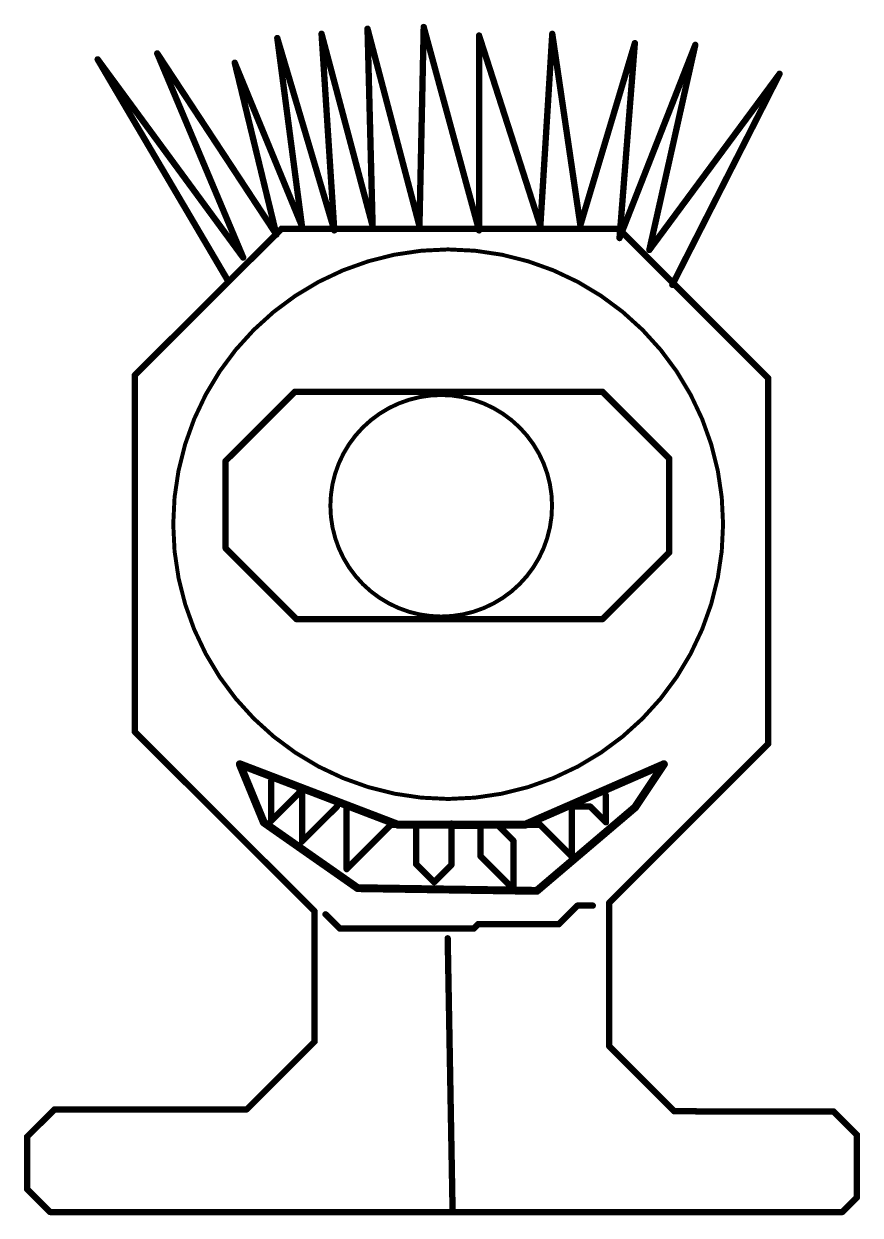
# Model space of a CAD drawing. Header units: millimetres. Extents: x 68 to 210, y 61 to 114.
# Drawn here: x 116.16 to 142.97, y 61.03 to 99.24 of the extents above; entities that cross this region are included whole.
import ezdxf

# ---------------------------------------------------------------- set-up
doc = ezdxf.new("R2010")
doc.units = ezdxf.units.MM
doc.layers.add('TopLayer', color=1, linetype='Continuous')
doc.layers.add('TopOverlay', color=2, linetype='Continuous')

msp = doc.modelspace()

# ---------------------------------------------------------------- linework, layer by layer
at = {"layer": 'TopLayer'}
for points, const_width in [([(125.70065792, 98.92273331999999), (127.33845246, 92.75371086)], 0.2032), ([(125.70065792, 98.92273331999999), (126.11010592, 92.61722904)], 0.2032), ([(127.17467326, 99.08651252), (128.83976264, 92.75371086)], 0.2032), ([(127.17467326, 99.08651252), (127.33845246, 92.75371086)], 0.2032), ([(128.83976264, 92.75371086), (128.97624446, 99.14110473999999)], 0.2032), ([(128.97624446, 99.14110473999999), (130.75052082, 92.61722904)], 0.2032), ([(132.71587376, 92.75371086), (133.09802692, 98.92273331999999)], 0.2032), ([(133.09802692, 98.92273331999999), (133.99881252, 92.78100823999999)], 0.2032), ([(124.28123734, 98.78625149999999), (126.11010592, 92.61722904)], 0.2032), ([(124.28123734, 98.78625149999999), (125.0728385, 92.75371086)], 0.2032), ([(130.75052082, 98.86814109999999), (132.71587376, 92.75371086)], 0.2032), ([(130.75052082, 92.61722904), (130.75052082, 98.86814109999999)], 0.2032), ([(133.99881252, 92.78100823999999), (135.7457915, 98.6224723)], 0.2032), ([(135.2544539, 92.37156024), (135.7457915, 98.6224723)], 0.2032), ([(135.2544539, 92.37156024), (137.68384706, 98.56787754)], 0.2032), ([(136.20983426, 91.98940707999999), (137.68384706, 98.56787754)], 0.2032), ([(120.43242106, 98.29491136), (124.25393996, 92.48074468)], 0.2032), ([(120.43242106, 98.29491136), (123.18937516, 91.74373827999999)], 0.2032), ([(118.52166288, 98.10383732), (123.18937516, 91.74373827999999)], 0.2032), ([(118.52166288, 98.10383732), (122.69803756, 91.00673187999999)], 0.2032), ([(122.91640898, 97.99465033999999), (125.0728385, 92.75371086)], 0.2032), ([(122.91640898, 97.99465033999999), (124.25393996, 92.48074468)], 0.2032), ([(136.20983426, 91.98940707999999), (140.3862064, 97.63979456)], 0.2032), ([(136.94684066, 90.87024751999999), (140.3862064, 97.63979456)], 0.2032), ([(123.08022628, 75.49227472), (128.15081812, 73.55167915999999)], 0.254), ([(123.08022628, 75.49227472), (123.84921128, 73.62472955999999)], 0.254), ([(132.2287551, 73.55167915999999), (136.67705202, 75.49389524)], 0.254), ([(135.75473484, 74.11040804), (136.67705202, 75.49389524)], 0.254), ([(124.0839403, 73.67445767999999), (124.0839403, 74.95495804)], 0.2032), ([(124.0839403, 73.67445767999999), (124.98992528, 74.58044266)], 0.2032), ([(124.98992528, 74.75996477999999), (125.07482224, 74.67506782)], 0.2032), ([(124.98992528, 74.58044266), (124.98992528, 74.75996477999999)], 0.2032), ([(125.07482224, 73.01463426), (125.07482224, 74.67506782)], 0.2032), ([(134.81752564, 73.62901199999999), (134.81752564, 74.48697573999999)], 0.2032), ([(125.07482224, 73.01463426), (126.19548294, 74.13529496)], 0.2032), ([(126.50485748, 72.12775515999999), (126.50485748, 74.14857662)], 0.2032), ([(132.60182268, 71.43042356), (135.75473484, 74.11040804)], 0.254), ([(133.72556948, 74.13598838), (133.72557202, 74.13599092)], 0.2032), ([(133.72556948, 72.53705837999999), (133.72556948, 74.13598838)], 0.2032), ([(133.72557202, 74.13599092), (134.31054672, 74.13599092)], 0.2032), ([(134.31054672, 74.13599092), (134.81752564, 73.62901199999999)], 0.2032), ([(123.84921128, 73.62472955999999), (126.85965484, 71.51742618)], 0.254), ([(126.50485748, 72.12775515999999), (127.928116, 73.55101368)], 0.2032), ([(127.928116, 73.55101368), (128.73377352, 73.55101368)], 0.2032), ([(128.15081812, 73.55167915999999), (132.2287551, 73.55167915999999)], 0.254), ([(128.73377352, 72.28732558), (128.73377352, 73.55101368)], 0.2032), ([(129.8647263, 72.2640668), (129.8647263, 73.59001284)], 0.2032), ([(129.8647263, 73.59001284), (129.93772082, 73.51701831999999)], 0.2032), ([(129.93772082, 73.51701831999999), (130.76669046, 73.51701831999999)], 0.2032), ([(130.76669046, 73.51701831999999), (130.80068836, 73.55101622)], 0.2032), ([(130.80068836, 72.53705837999999), (130.80068836, 73.55101622)], 0.2032), ([(131.33771548, 73.55101622), (132.71161164, 73.55101622)], 0.2032), ([(131.33771548, 73.55101622), (131.8536479, 73.0350838)], 0.2032), ([(132.71161164, 73.55101622), (133.72556948, 72.53705837999999)], 0.2032), ([(131.8536479, 71.48409884), (131.8536479, 73.0350838)], 0.2032), ([(130.80068836, 72.53705837999999), (131.8536479, 71.48409884)], 0.2032), ([(128.73377352, 72.28732558), (129.3108793, 71.71021979999999)], 0.2032), ([(129.3108793, 71.71021979999999), (129.8647263, 72.2640668)], 0.2032), ([(126.85965484, 71.51742618), (132.60182268, 71.43042356)], 0.254)]:
    msp.add_lwpolyline(points, dxfattribs=dict(at, const_width=const_width))
for points, const_width in [([(125.64985792, 98.92273331999999, 1), (125.75145792, 98.92273331999999, 1)], 0.1016), ([(125.64985792, 98.92273331999999, 1), (125.75145792, 98.92273331999999, 1)], 0.1016), ([(127.12387326, 99.08651252, 1), (127.22547326, 99.08651252, 1)], 0.1016), ([(127.12387326, 99.08651252, 1), (127.22547326, 99.08651252, 1)], 0.1016), ([(128.92544446, 99.14110473999999, 1), (129.02704446, 99.14110473999999, 1)], 0.1016), ([(128.92544446, 99.14110473999999, 1), (129.02704446, 99.14110473999999, 1)], 0.1016), ([(133.04722692, 98.92273331999999, 1), (133.14882692, 98.92273331999999, 1)], 0.1016), ([(133.04722692, 98.92273331999999, 1), (133.14882692, 98.92273331999999, 1)], 0.1016), ([(124.23043734, 98.78625149999999, 1), (124.33203734, 98.78625149999999, 1)], 0.1016), ([(124.23043734, 98.78625149999999, 1), (124.33203734, 98.78625149999999, 1)], 0.1016), ([(130.69972082, 98.86814109999999, 1), (130.80132082, 98.86814109999999, 1)], 0.1016), ([(130.69972082, 98.86814109999999, 1), (130.80132082, 98.86814109999999, 1)], 0.1016), ([(135.6949915, 98.6224723, 1), (135.7965915, 98.6224723, 1)], 0.1016), ([(135.6949915, 98.6224723, 1), (135.7965915, 98.6224723, 1)], 0.1016), ([(137.63304706, 98.56787754, 1), (137.73464706, 98.56787754, 1)], 0.1016), ([(137.63304706, 98.56787754, 1), (137.73464706, 98.56787754, 1)], 0.1016), ([(120.38162106, 98.29491136, 1), (120.48322106, 98.29491136, 1)], 0.1016), ([(120.38162106, 98.29491136, 1), (120.48322106, 98.29491136, 1)], 0.1016), ([(118.47086288, 98.10383732, 1), (118.57246288, 98.10383732, 1)], 0.1016), ([(118.47086288, 98.10383732, 1), (118.57246288, 98.10383732, 1)], 0.1016), ([(122.86560898, 97.99465033999999, 1), (122.96720898, 97.99465033999999, 1)], 0.1016), ([(122.86560898, 97.99465033999999, 1), (122.96720898, 97.99465033999999, 1)], 0.1016), ([(140.3354064, 97.63979456, 1), (140.4370064, 97.63979456, 1)], 0.1016), ([(140.3354064, 97.63979456, 1), (140.4370064, 97.63979456, 1)], 0.1016), ([(133.94801252, 92.78100823999999, 1), (134.04961252, 92.78100823999999, 1)], 0.1016), ([(133.94801252, 92.78100823999999, 1), (134.04961252, 92.78100823999999, 1)], 0.1016), ([(124.20313996, 92.48074468, 1), (124.30473996, 92.48074468, 1)], 0.1016), ([(124.20313996, 92.48074468, 1), (124.30473996, 92.48074468, 1)], 0.1016), ([(125.0220385, 92.75371086, 1), (125.1236385, 92.75371086, 1)], 0.1016), ([(125.0220385, 92.75371086, 1), (125.1236385, 92.75371086, 1)], 0.1016), ([(126.05930592, 92.61722904, 1), (126.16090592, 92.61722904, 1)], 0.1016), ([(126.05930592, 92.61722904, 1), (126.16090592, 92.61722904, 1)], 0.1016), ([(127.28765246, 92.75371086, 1), (127.38925246, 92.75371086, 1)], 0.1016), ([(127.28765246, 92.75371086, 1), (127.38925246, 92.75371086, 1)], 0.1016), ([(128.78896264, 92.75371086, 1), (128.89056264, 92.75371086, 1)], 0.1016), ([(128.78896264, 92.75371086, 1), (128.89056264, 92.75371086, 1)], 0.1016), ([(130.69972082, 92.61722904, 1), (130.80132082, 92.61722904, 1)], 0.1016), ([(130.69972082, 92.61722904, 1), (130.80132082, 92.61722904, 1)], 0.1016), ([(132.66507376, 92.75371086, 1), (132.76667376, 92.75371086, 1)], 0.1016), ([(132.66507376, 92.75371086, 1), (132.76667376, 92.75371086, 1)], 0.1016), ([(135.2036539, 92.37156024, 1), (135.3052539, 92.37156024, 1)], 0.1016), ([(135.2036539, 92.37156024, 1), (135.3052539, 92.37156024, 1)], 0.1016), ([(123.13857516, 91.74373827999999, 1), (123.24017516, 91.74373827999999, 1)], 0.1016), ([(123.13857516, 91.74373827999999, 1), (123.24017516, 91.74373827999999, 1)], 0.1016), ([(136.15903426, 91.98940707999999, 1), (136.26063426, 91.98940707999999, 1)], 0.1016), ([(136.15903426, 91.98940707999999, 1), (136.26063426, 91.98940707999999, 1)], 0.1016), ([(122.64723756, 91.00673187999999, 1), (122.74883756, 91.00673187999999, 1)], 0.1016), ([(136.89604066, 90.87024751999999, 1), (136.99764066, 90.87024751999999, 1)], 0.1016), ([(123.01672628, 75.49227472, 1), (123.14372628, 75.49227472, 1)], 0.127), ([(123.01672628, 75.49227472, 1), (123.14372628, 75.49227472, 1)], 0.127), ([(136.61355202, 75.49389524, 1), (136.74055202, 75.49389524, 1)], 0.127), ([(136.61355202, 75.49389524, 1), (136.74055202, 75.49389524, 1)], 0.127), ([(124.0331403, 74.95495804, 1), (124.1347403, 74.95495804, 1)], 0.1016), ([(124.93912528, 74.75996477999999, 1), (125.04072528, 74.75996477999999, 1)], 0.1016), ([(124.93912528, 74.75996477999999, 1), (125.04072528, 74.75996477999999, 1)], 0.1016), ([(124.93912528, 74.58044266, 1), (125.04072528, 74.58044266, 1)], 0.1016), ([(124.93912528, 74.58044266, 1), (125.04072528, 74.58044266, 1)], 0.1016), ([(125.02402224, 74.67506782, 1), (125.12562224, 74.67506782, 1)], 0.1016), ([(125.02402224, 74.67506782, 1), (125.12562224, 74.67506782, 1)], 0.1016), ([(134.76672564, 74.48697573999999, 1), (134.86832564, 74.48697573999999, 1)], 0.1016), ([(126.14468294, 74.13529496, 1), (126.24628294, 74.13529496, 1)], 0.1016), ([(126.45405748, 74.14857662, 1), (126.55565748, 74.14857662, 1)], 0.1016), ([(133.67476948, 74.13598838, 1), (133.77636948, 74.13598838, 1)], 0.1016), ([(133.67476948, 74.13598838, 1), (133.77636948, 74.13598838, 1)], 0.1016), ([(133.67477202, 74.13599092, 1), (133.77637202, 74.13599092, 1)], 0.1016), ([(133.67477202, 74.13599092, 1), (133.77637202, 74.13599092, 1)], 0.1016), ([(134.25974672, 74.13599092, 1), (134.36134672, 74.13599092, 1)], 0.1016), ([(134.25974672, 74.13599092, 1), (134.36134672, 74.13599092, 1)], 0.1016), ([(135.69123484, 74.11040804, 1), (135.81823484, 74.11040804, 1)], 0.127), ([(135.69123484, 74.11040804, 1), (135.81823484, 74.11040804, 1)], 0.127), ([(124.0331403, 73.67445767999999, 1), (124.1347403, 73.67445767999999, 1)], 0.1016), ([(124.0331403, 73.67445767999999, 1), (124.1347403, 73.67445767999999, 1)], 0.1016), ([(123.78571128, 73.62472955999999, 1), (123.91271128, 73.62472955999999, 1)], 0.127), ([(123.78571128, 73.62472955999999, 1), (123.91271128, 73.62472955999999, 1)], 0.127), ([(127.877316, 73.55101368, 1), (127.978916, 73.55101368, 1)], 0.1016), ([(127.877316, 73.55101368, 1), (127.978916, 73.55101368, 1)], 0.1016), ([(128.08731812, 73.55167915999999, 1), (128.21431812, 73.55167915999999, 1)], 0.127), ([(128.08731812, 73.55167915999999, 1), (128.21431812, 73.55167915999999, 1)], 0.127), ([(128.68297352, 73.55101368, 1), (128.78457352, 73.55101368, 1)], 0.1016), ([(128.68297352, 73.55101368, 1), (128.78457352, 73.55101368, 1)], 0.1016), ([(129.8139263, 73.59001284, 1), (129.9155263, 73.59001284, 1)], 0.1016), ([(129.8139263, 73.59001284, 1), (129.9155263, 73.59001284, 1)], 0.1016), ([(129.88692082, 73.51701831999999, 1), (129.98852082, 73.51701831999999, 1)], 0.1016), ([(129.88692082, 73.51701831999999, 1), (129.98852082, 73.51701831999999, 1)], 0.1016), ([(130.71589046, 73.51701831999999, 1), (130.81749046, 73.51701831999999, 1)], 0.1016), ([(130.71589046, 73.51701831999999, 1), (130.81749046, 73.51701831999999, 1)], 0.1016), ([(130.74988836, 73.55101622, 1), (130.85148836, 73.55101622, 1)], 0.1016), ([(130.74988836, 73.55101622, 1), (130.85148836, 73.55101622, 1)], 0.1016), ([(131.28691548, 73.55101622, 1), (131.38851548, 73.55101622, 1)], 0.1016), ([(131.28691548, 73.55101622, 1), (131.38851548, 73.55101622, 1)], 0.1016), ([(132.1652551, 73.55167915999999, 1), (132.2922551, 73.55167915999999, 1)], 0.127), ([(132.1652551, 73.55167915999999, 1), (132.2922551, 73.55167915999999, 1)], 0.127), ([(132.66081164, 73.55101622, 1), (132.76241164, 73.55101622, 1)], 0.1016), ([(132.66081164, 73.55101622, 1), (132.76241164, 73.55101622, 1)], 0.1016), ([(134.76672564, 73.62901199999999, 1), (134.86832564, 73.62901199999999, 1)], 0.1016), ([(134.76672564, 73.62901199999999, 1), (134.86832564, 73.62901199999999, 1)], 0.1016), ([(125.02402224, 73.01463426, 1), (125.12562224, 73.01463426, 1)], 0.1016), ([(125.02402224, 73.01463426, 1), (125.12562224, 73.01463426, 1)], 0.1016), ([(131.8028479, 73.0350838, 1), (131.9044479, 73.0350838, 1)], 0.1016), ([(131.8028479, 73.0350838, 1), (131.9044479, 73.0350838, 1)], 0.1016), ([(130.74988836, 72.53705837999999, 1), (130.85148836, 72.53705837999999, 1)], 0.1016), ([(130.74988836, 72.53705837999999, 1), (130.85148836, 72.53705837999999, 1)], 0.1016), ([(133.67476948, 72.53705837999999, 1), (133.77636948, 72.53705837999999, 1)], 0.1016), ([(133.67476948, 72.53705837999999, 1), (133.77636948, 72.53705837999999, 1)], 0.1016), ([(126.45405748, 72.12775515999999, 1), (126.55565748, 72.12775515999999, 1)], 0.1016), ([(126.45405748, 72.12775515999999, 1), (126.55565748, 72.12775515999999, 1)], 0.1016), ([(128.68297352, 72.28732558, 1), (128.78457352, 72.28732558, 1)], 0.1016), ([(128.68297352, 72.28732558, 1), (128.78457352, 72.28732558, 1)], 0.1016), ([(129.8139263, 72.2640668, 1), (129.9155263, 72.2640668, 1)], 0.1016), ([(129.8139263, 72.2640668, 1), (129.9155263, 72.2640668, 1)], 0.1016), ([(126.79615484, 71.51742618, 1), (126.92315484, 71.51742618, 1)], 0.127), ([(126.79615484, 71.51742618, 1), (126.92315484, 71.51742618, 1)], 0.127), ([(129.2600793, 71.71021979999999, 1), (129.3616793, 71.71021979999999, 1)], 0.1016), ([(129.2600793, 71.71021979999999, 1), (129.3616793, 71.71021979999999, 1)], 0.1016), ([(131.8028479, 71.48409884, 1), (131.9044479, 71.48409884, 1)], 0.1016), ([(131.8028479, 71.48409884, 1), (131.9044479, 71.48409884, 1)], 0.1016), ([(132.53832268, 71.43042356, 1), (132.66532268, 71.43042356, 1)], 0.127), ([(132.53832268, 71.43042356, 1), (132.66532268, 71.43042356, 1)], 0.127)]:
    msp.add_lwpolyline(points, format="xyb", close=True, dxfattribs=dict(at, const_width=const_width))
at = {"layer": 'TopOverlay', "const_width": 0.2032}
for points in [[(119.71050988, 87.96460689999999), (124.41772424, 92.67182126)], [(124.41772424, 92.67182126), (135.22715652, 92.67182126)], [(135.22715652, 92.67182126), (140.02201866, 87.87695912)], [(119.71050988, 76.53970722), (119.71050988, 87.96460689999999)], [(140.02201866, 76.15046238), (140.02201866, 87.87695912)], [(122.62575678, 85.22323824), (124.84346634, 87.44094779999999)], [(124.84346634, 87.44094779999999), (134.70658352, 87.44094779999999)], [(134.70658352, 87.44094779999999), (136.8488119, 85.29872196)], [(122.62575678, 82.41839752), (122.62575678, 85.22323824)], [(136.8488119, 82.2881768), (136.8488119, 85.29872196)], [(122.62575678, 82.41839752), (124.89822366, 80.14593063999999)], [(134.70656574, 80.14593063999999), (136.8488119, 82.2881768)], [(124.89822366, 80.14593063999999), (134.70656574, 80.14593063999999)], [(119.71050988, 76.53970722), (125.478413, 70.7718041)], [(134.92644846, 71.05489218), (140.02201866, 76.15046238)], [(134.92644846, 66.44104568), (134.92644846, 71.05489218)], [(125.478413, 66.59626508), (125.478413, 70.7718041)], [(125.82845548, 70.67796125999999), (126.28308754, 70.2233292)], [(133.31241562, 70.36321715999999), (133.90693564, 70.95773718)], [(133.90693564, 70.95773718), (134.39654096, 70.95773718)], [(126.28308754, 70.2233292), (130.58461818, 70.2233292)], [(130.58461818, 70.2233292), (130.72450614, 70.36321715999999)], [(130.72450614, 70.36321715999999), (133.31241562, 70.36321715999999)], [(129.7452955, 69.90858256), (129.90185348, 61.16454873999999)], [(123.3119962, 64.42984828), (125.478413, 66.59626508)], [(134.92644846, 66.44104568), (137.00690658, 64.36058756)], [(116.25747894, 63.54039615999999), (117.13508196, 64.41799918)], [(117.13508196, 64.41799918), (123.29371836, 64.41799918)], [(137.00690658, 64.36058756), (137.70802024, 64.36058756)], [(137.70802024, 64.36058756), (137.71329328, 64.35531452)], [(137.71329328, 64.35531452), (142.11550952, 64.35531452)], [(142.11550952, 64.35531452), (142.86774322, 63.60308082)], [(116.25747894, 61.86992705999999), (116.25747894, 63.54039615999999)], [(142.86774322, 61.59744348), (142.86774322, 63.60308082)], [(116.25747894, 61.86992705999999), (116.99816326, 61.12924274)], [(142.39954248, 61.12924274), (142.86774322, 61.59744348)], [(116.99816326, 61.12924274), (142.39954248, 61.12924274)]]:
    msp.add_lwpolyline(points, dxfattribs=at)
at = {"layer": 'TopOverlay'}
for points, const_width in [([(124.36692424, 92.67182126, 1), (124.46852424, 92.67182126, 1)], 0.1016), ([(124.36692424, 92.67182126, 1), (124.46852424, 92.67182126, 1)], 0.1016), ([(135.17635652, 92.67182126, 1), (135.27795652, 92.67182126, 1)], 0.1016), ([(135.17635652, 92.67182126, 1), (135.27795652, 92.67182126, 1)], 0.1016), ([(138.57434566, 83.19225424, 1), (120.94586682, 83.19225424, 1)], 0.127), ([(119.65970988, 87.96460689999999, 1), (119.76130988, 87.96460689999999, 1)], 0.1016), ([(119.65970988, 87.96460689999999, 1), (119.76130988, 87.96460689999999, 1)], 0.1016), ([(139.97121866, 87.87695912, 1), (140.07281866, 87.87695912, 1)], 0.1016), ([(139.97121866, 87.87695912, 1), (140.07281866, 87.87695912, 1)], 0.1016), ([(124.79266634, 87.44094779999999, 1), (124.89426634, 87.44094779999999, 1)], 0.1016), ([(124.79266634, 87.44094779999999, 1), (124.89426634, 87.44094779999999, 1)], 0.1016), ([(134.65578352, 87.44094779999999, 1), (134.75738352, 87.44094779999999, 1)], 0.1016), ([(134.65578352, 87.44094779999999, 1), (134.75738352, 87.44094779999999, 1)], 0.1016), ([(133.090412, 83.78336304, 1), (125.98401524, 83.78336304, 1)], 0.127), ([(122.57495678, 85.22323824, 1), (122.67655678, 85.22323824, 1)], 0.1016), ([(122.57495678, 85.22323824, 1), (122.67655678, 85.22323824, 1)], 0.1016), ([(136.7980119, 85.29872196, 1), (136.8996119, 85.29872196, 1)], 0.1016), ([(136.7980119, 85.29872196, 1), (136.8996119, 85.29872196, 1)], 0.1016), ([(125.95226524, 83.78336304, 1), (126.01576524, 83.78336304, 1)], 0.0635), ([(133.058662, 83.78336304, 1), (133.122162, 83.78336304, 1)], 0.0635), ([(120.91411682, 83.19225424, 1), (120.97761682, 83.19225424, 1)], 0.0635), ([(138.54259566, 83.19225424, 1), (138.60609566, 83.19225424, 1)], 0.0635), ([(122.57495678, 82.41839752, 1), (122.67655678, 82.41839752, 1)], 0.1016), ([(122.57495678, 82.41839752, 1), (122.67655678, 82.41839752, 1)], 0.1016), ([(136.7980119, 82.2881768, 1), (136.8996119, 82.2881768, 1)], 0.1016), ([(136.7980119, 82.2881768, 1), (136.8996119, 82.2881768, 1)], 0.1016), ([(124.84742366, 80.14593063999999, 1), (124.94902366, 80.14593063999999, 1)], 0.1016), ([(124.84742366, 80.14593063999999, 1), (124.94902366, 80.14593063999999, 1)], 0.1016), ([(134.65576574, 80.14593063999999, 1), (134.75736574, 80.14593063999999, 1)], 0.1016), ([(134.65576574, 80.14593063999999, 1), (134.75736574, 80.14593063999999, 1)], 0.1016), ([(119.65970988, 76.53970722, 1), (119.76130988, 76.53970722, 1)], 0.1016), ([(119.65970988, 76.53970722, 1), (119.76130988, 76.53970722, 1)], 0.1016), ([(139.97121866, 76.15046238, 1), (140.07281866, 76.15046238, 1)], 0.1016), ([(139.97121866, 76.15046238, 1), (140.07281866, 76.15046238, 1)], 0.1016), ([(134.87564846, 71.05489218, 1), (134.97724846, 71.05489218, 1)], 0.1016), ([(134.87564846, 71.05489218, 1), (134.97724846, 71.05489218, 1)], 0.1016), ([(125.427613, 70.7718041, 1), (125.529213, 70.7718041, 1)], 0.1016), ([(125.427613, 70.7718041, 1), (125.529213, 70.7718041, 1)], 0.1016), ([(125.77765548, 70.67796125999999, 1), (125.87925548, 70.67796125999999, 1)], 0.1016), ([(133.85613564, 70.95773718, 1), (133.95773564, 70.95773718, 1)], 0.1016), ([(133.85613564, 70.95773718, 1), (133.95773564, 70.95773718, 1)], 0.1016), ([(134.34574096, 70.95773718, 1), (134.44734096, 70.95773718, 1)], 0.1016), ([(126.23228754, 70.2233292, 1), (126.33388754, 70.2233292, 1)], 0.1016), ([(126.23228754, 70.2233292, 1), (126.33388754, 70.2233292, 1)], 0.1016), ([(130.53381818, 70.2233292, 1), (130.63541818, 70.2233292, 1)], 0.1016), ([(130.53381818, 70.2233292, 1), (130.63541818, 70.2233292, 1)], 0.1016), ([(130.67370614, 70.36321715999999, 1), (130.77530614, 70.36321715999999, 1)], 0.1016), ([(130.67370614, 70.36321715999999, 1), (130.77530614, 70.36321715999999, 1)], 0.1016), ([(133.26161562, 70.36321715999999, 1), (133.36321562, 70.36321715999999, 1)], 0.1016), ([(133.26161562, 70.36321715999999, 1), (133.36321562, 70.36321715999999, 1)], 0.1016), ([(129.6944955, 69.90858256, 1), (129.7960955, 69.90858256, 1)], 0.1016), ([(125.427613, 66.59626508, 1), (125.529213, 66.59626508, 1)], 0.1016), ([(125.427613, 66.59626508, 1), (125.529213, 66.59626508, 1)], 0.1016), ([(134.87564846, 66.44104568, 1), (134.97724846, 66.44104568, 1)], 0.1016), ([(134.87564846, 66.44104568, 1), (134.97724846, 66.44104568, 1)], 0.1016), ([(117.08428196, 64.41799918, 1), (117.18588196, 64.41799918, 1)], 0.1016), ([(117.08428196, 64.41799918, 1), (117.18588196, 64.41799918, 1)], 0.1016), ([(123.24291836, 64.41799918, 1), (123.34451836, 64.41799918, 1)], 0.1016), ([(123.2611962, 64.42984828, 1), (123.3627962, 64.42984828, 1)], 0.1016), ([(136.95610658, 64.36058756, 1), (137.05770658, 64.36058756, 1)], 0.1016), ([(136.95610658, 64.36058756, 1), (137.05770658, 64.36058756, 1)], 0.1016), ([(137.65722024, 64.36058756, 1), (137.75882024, 64.36058756, 1)], 0.1016), ([(137.65722024, 64.36058756, 1), (137.75882024, 64.36058756, 1)], 0.1016), ([(137.66249328, 64.35531452, 1), (137.76409328, 64.35531452, 1)], 0.1016), ([(137.66249328, 64.35531452, 1), (137.76409328, 64.35531452, 1)], 0.1016), ([(142.06470952, 64.35531452, 1), (142.16630952, 64.35531452, 1)], 0.1016), ([(142.06470952, 64.35531452, 1), (142.16630952, 64.35531452, 1)], 0.1016), ([(116.20667894, 63.54039615999999, 1), (116.30827894, 63.54039615999999, 1)], 0.1016), ([(116.20667894, 63.54039615999999, 1), (116.30827894, 63.54039615999999, 1)], 0.1016), ([(142.81694322, 63.60308082, 1), (142.91854322, 63.60308082, 1)], 0.1016), ([(142.81694322, 63.60308082, 1), (142.91854322, 63.60308082, 1)], 0.1016), ([(116.20667894, 61.86992705999999, 1), (116.30827894, 61.86992705999999, 1)], 0.1016), ([(116.20667894, 61.86992705999999, 1), (116.30827894, 61.86992705999999, 1)], 0.1016), ([(142.81694322, 61.59744348, 1), (142.91854322, 61.59744348, 1)], 0.1016), ([(142.81694322, 61.59744348, 1), (142.91854322, 61.59744348, 1)], 0.1016), ([(116.94736326, 61.12924274, 1), (117.04896326, 61.12924274, 1)], 0.1016), ([(116.94736326, 61.12924274, 1), (117.04896326, 61.12924274, 1)], 0.1016), ([(129.85105348, 61.16454873999999, 1), (129.95265348, 61.16454873999999, 1)], 0.1016), ([(142.34874248, 61.12924274, 1), (142.45034248, 61.12924274, 1)], 0.1016), ([(142.34874248, 61.12924274, 1), (142.45034248, 61.12924274, 1)], 0.1016)]:
    msp.add_lwpolyline(points, format="xyb", close=True, dxfattribs=dict(at, const_width=const_width))

doc.saveas('drawing.dxf')
